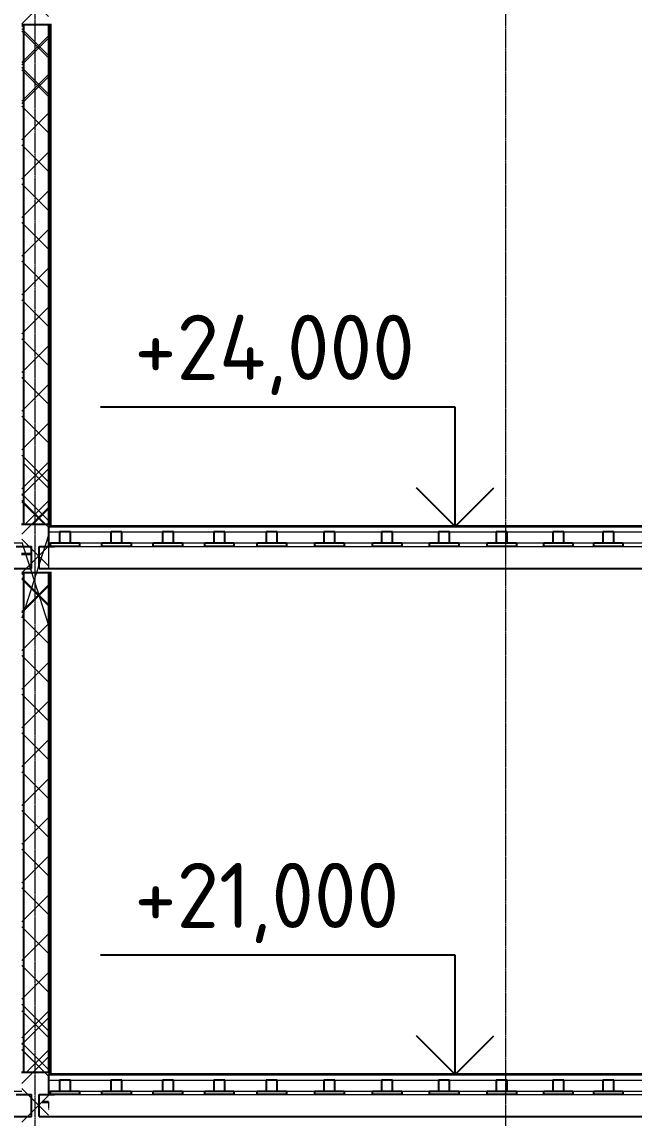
# Model space of a CAD drawing. Header units: inches. Extents: x -2431 to 214825, y 3 to 92804.
# Drawn here: x 168230 to 171580, y 32803 to 38803 of the extents above; entities that cross this region are included whole.
import ezdxf

# ---------------------------------------------------------------- set-up
doc = ezdxf.new("R2010")
doc.units = ezdxf.units.IN
doc.header["$MEASUREMENT"] = 0
doc.linetypes.add('Линия сетки', pattern=[22.225, 12.7, -3.175, 3.175, -3.175])
for name, color, linetype, lineweight in [('A-FLOR', 250, 'Continuous', 9), ('A-WALL', 250, 'Continuous', 9), ('A-WALL-PATT', 250, 'Continuous', 25), ('S-GRID', 250, 'Continuous', 9)]:
    doc.layers.add(name, color=color, linetype=linetype, lineweight=lineweight)
doc.styles.add('Чертеж250', font='', dxfattribs={"height": 250})
doc.styles.get('Чертеж250').set_extended_font_data('GOST type B')

# ---------------------------------------------------------------- blocks, each defined once
blk = doc.blocks.new('1111')
for p, q in [((0, 653.9), (-1940.4, 653.9)), ((0, 0), (0, 653.9)), ((0, 0), (-211.2, 211.2)), ((0, 0), (211.2, 211.2)), ((325.9, 0), (-985.2, 0))]:
    blk.add_line(p, q)

msp = doc.modelspace()

# ---------------------------------------------------------------- hatches: boundary and pattern name
at = {"layer": 'A-WALL-PATT', "lineweight": 9}
h = msp.add_hatch(dxfattribs=at)
h.set_pattern_fill('FP_3', color=256, style=0, pattern_type=2)
h.set_pattern_definition([(45, (164716.28, 28490.75), (-251.447, 251.447), []), (45, (164716.28, 28871.75), (-251.447, 251.447), [])])
h.paths.add_polyline_path([(168376.33062, 36040.74682), (168378.33062, 36040.74682), (168378.33062, 39640.74682), (168376.33062, 39640.74682), (168376.33062, 38494.40709)], flags=0)
h = msp.add_hatch(dxfattribs=at)
h.set_pattern_fill('FP_2', color=256, style=0, pattern_type=2)
h.set_pattern_definition([(45, (164716.28, 28490.75), (-106.066, 106.066), []), (135, (164716.28, 28490.75), (-106.066, -106.066), [])])
h.paths.add_polyline_path([(168376.33062, 39388.99893), (168230.33062, 39388.99893), (168230.33062, 36053.20427), (168376.33062, 36053.20427)])
h = msp.add_hatch(dxfattribs=at)
h.set_pattern_fill('FP_3', color=256, style=0, pattern_type=2)
h.set_pattern_definition([(45, (164716.28, 29090.75), (-251.447, 251.447), []), (45, (164716.28, 29471.75), (-251.447, 251.447), [])])
h.paths.add_polyline_path([(168378.33062, 33040.74682), (168378.33062, 36640.74682), (168376.33062, 36640.74682), (168376.33062, 33040.74682)], flags=0)
h = msp.add_hatch(dxfattribs=at)
h.set_pattern_fill('FP_2', color=256, style=0, pattern_type=2)
h.set_pattern_definition([(45, (164716.28, 29090.75), (-106.066, 106.066), []), (135, (164716.28, 29090.75), (-106.066, -106.066), [])])
h.paths.add_polyline_path([(168376.33062, 36388.99893), (168230.33062, 36388.99893), (168230.33062, 33053.20427), (168376.33062, 33053.20427)])
h = msp.add_hatch(dxfattribs=at)
h.set_pattern_fill('FP_3', color=256, style=0, pattern_type=2)
h.set_pattern_definition([(45, (164716.28, 29690.75), (-251.447, 251.447), []), (45, (164716.28, 30071.75), (-251.447, 251.447), [])])
h.paths.add_polyline_path([(168376.33062, 30040.74682), (168378.33062, 30040.74682), (168378.33062, 33640.74682), (168376.33062, 33640.74682), (168376.33062, 32659.66568)], flags=0)
h = msp.add_hatch(dxfattribs=at)
h.set_pattern_fill('FP_2', color=256, style=0, pattern_type=2)
h.set_pattern_definition([(45, (164716.28, 29690.75), (-106.066, 106.066), []), (135, (164716.28, 29690.75), (-106.066, -106.066), [])])
h.paths.add_polyline_path([(168376.33062, 33388.99893), (168230.33062, 33388.99893), (168230.33062, 30053.20427), (168376.33062, 30053.20427)])
h.paths.add_polyline_path([(168230.33062, 33490.74682), (168282.16107, 33490.74682), (168282.16107, 33530.74682), (168230.33062, 33530.74682)])

# ---------------------------------------------------------------- linework, layer by layer
for p, q in [((168230.33062, 38788.99893), (168378.33062, 38788.99893)), ((170600.94982, 36694.65357), (168660.57431, 36694.65357)), ((170600.94982, 36040.74682), (170600.94982, 36694.65357)), ((168228.33062, 36053.20427), (168378.33062, 36053.20427)), ((168376.33062, 36040.74682), (171386.15309, 36040.74682)), ((168378.33062, 36040.74682), (171386.15309, 36040.74682)), ((168495.90546, 36010.74682), (168435.90546, 36010.74682)), ((168435.90546, 36010.74682), (168435.90546, 35950.74682)), ((168495.90546, 36010.74682), (168435.90546, 36010.74682)), ((168435.90546, 36010.74682), (168435.90546, 35950.74682)), ((168495.90546, 35950.74682), (168495.90546, 36010.74682)), ((168495.90546, 35950.74682), (168495.90546, 36010.74682)), ((168777.54648, 36010.74682), (168717.54648, 36010.74682)), ((168717.54648, 36010.74682), (168717.54648, 35950.74682)), ((168717.54648, 36010.74682), (168717.54648, 35950.74682)), ((168777.54648, 36010.74682), (168717.54648, 36010.74682)), ((168777.54648, 35950.74682), (168777.54648, 36010.74682)), ((168777.54648, 35950.74682), (168777.54648, 36010.74682)), ((169059.18749, 36010.74682), (168999.18749, 36010.74682)), ((168999.18749, 36010.74682), (168999.18749, 35950.74682)), ((169059.18749, 36010.74682), (168999.18749, 36010.74682)), ((168999.18749, 36010.74682), (168999.18749, 35950.74682)), ((169059.18749, 35950.74682), (169059.18749, 36010.74682)), ((169059.18749, 35950.74682), (169059.18749, 36010.74682)), ((169340.82851, 36010.74682), (169280.82851, 36010.74682)), ((169280.82851, 36010.74682), (169280.82851, 35950.74682)), ((169340.82851, 36010.74682), (169280.82851, 36010.74682)), ((169280.82851, 36010.74682), (169280.82851, 35950.74682)), ((169340.82851, 35950.74682), (169340.82851, 36010.74682)), ((169340.82851, 35950.74682), (169340.82851, 36010.74682)), ((169627.41121, 36010.74682), (169567.41121, 36010.74682)), ((169567.41121, 36010.74682), (169567.41121, 35950.74682)), ((169627.41121, 36010.74682), (169567.41121, 36010.74682)), ((169567.41121, 36010.74682), (169567.41121, 35950.74682)), ((169627.41121, 35950.74682), (169627.41121, 36010.74682)), ((169627.41121, 35950.74682), (169627.41121, 36010.74682)), ((169942.91121, 36010.74682), (169882.91121, 36010.74682)), ((169882.91121, 36010.74682), (169882.91121, 35950.74682)), ((169942.91121, 36010.74682), (169882.91121, 36010.74682)), ((169882.91121, 36010.74682), (169882.91121, 35950.74682)), ((169942.91121, 35950.74682), (169942.91121, 36010.74682)), ((169942.91121, 35950.74682), (169942.91121, 36010.74682)), ((170198.41121, 36010.74682), (170198.41121, 35950.74682)), ((170258.41121, 36010.74682), (170198.41121, 36010.74682)), ((170258.41121, 36010.74682), (170198.41121, 36010.74682)), ((170198.41121, 36010.74682), (170198.41121, 35950.74682)), ((170258.41121, 35950.74682), (170258.41121, 36010.74682)), ((170258.41121, 35950.74682), (170258.41121, 36010.74682)), ((170570.39684, 36010.74682), (170510.39684, 36010.74682)), ((170510.39684, 36010.74682), (170510.39684, 35950.74682)), ((170570.39684, 36010.74682), (170510.39684, 36010.74682)), ((170510.39684, 36010.74682), (170510.39684, 35950.74682)), ((170570.39684, 35950.74682), (170570.39684, 36010.74682)), ((170570.39684, 35950.74682), (170570.39684, 36010.74682)), ((170885.89684, 36010.74682), (170825.89684, 36010.74682)), ((170825.89684, 36010.74682), (170825.89684, 35950.74682)), ((170885.89684, 36010.74682), (170825.89684, 36010.74682)), ((170825.89684, 36010.74682), (170825.89684, 35950.74682)), ((170885.89684, 35950.74682), (170885.89684, 36010.74682)), ((170885.89684, 35950.74682), (170885.89684, 36010.74682)), ((171195.51881, 36010.74682), (171135.51881, 36010.74682)), ((171135.51881, 36010.74682), (171135.51881, 35950.74682)), ((171195.51881, 35950.74682), (171195.51881, 36010.74682)), ((171333.69363, 36040.74682), (174359.57652, 36040.74682)), ((171333.69363, 36040.74682), (174359.57652, 36040.74682)), ((171409.32889, 36010.74682), (171409.32889, 35950.74682)), ((171469.32889, 36010.74682), (171409.32889, 36010.74682)), ((171409.32889, 36010.74682), (171409.32889, 35950.74682)), ((171469.32889, 36010.74682), (171409.32889, 36010.74682)), ((171469.32889, 35950.74682), (171469.32889, 36010.74682)), ((171469.32889, 35950.74682), (171469.32889, 36010.74682)), ((168385.90546, 35950.74682), (168545.90546, 35950.74682)), ((168385.90546, 35930.74682), (168385.90546, 35950.74682)), ((168385.90546, 35950.74682), (168545.90546, 35950.74682)), ((168385.90546, 35930.74682), (168385.90546, 35950.74682)), ((168435.90546, 35950.74682), (168495.90546, 35950.74682)), ((168435.90546, 35950.74682), (168495.90546, 35950.74682)), ((168545.90546, 35950.74682), (168545.90546, 35930.74682)), ((168545.90546, 35950.74682), (168545.90546, 35930.74682)), ((168667.54648, 35950.74682), (168827.54648, 35950.74682)), ((168667.54648, 35930.74682), (168667.54648, 35950.74682)), ((168667.54648, 35930.74682), (168667.54648, 35950.74682)), ((168667.54648, 35950.74682), (168827.54648, 35950.74682)), ((168717.54648, 35950.74682), (168777.54648, 35950.74682)), ((168717.54648, 35950.74682), (168777.54648, 35950.74682)), ((168827.54648, 35950.74682), (168827.54648, 35930.74682)), ((168827.54648, 35950.74682), (168827.54648, 35930.74682)), ((168949.18749, 35950.74682), (169109.18749, 35950.74682)), ((168949.18749, 35930.74682), (168949.18749, 35950.74682)), ((168949.18749, 35950.74682), (169109.18749, 35950.74682)), ((168949.18749, 35930.74682), (168949.18749, 35950.74682)), ((168999.18749, 35950.74682), (169059.18749, 35950.74682)), ((168999.18749, 35950.74682), (169059.18749, 35950.74682)), ((169109.18749, 35950.74682), (169109.18749, 35930.74682)), ((169109.18749, 35950.74682), (169109.18749, 35930.74682)), ((169230.82851, 35950.74682), (169390.82851, 35950.74682)), ((169230.82851, 35930.74682), (169230.82851, 35950.74682)), ((169230.82851, 35950.74682), (169390.82851, 35950.74682)), ((169230.82851, 35930.74682), (169230.82851, 35950.74682)), ((169280.82851, 35950.74682), (169340.82851, 35950.74682)), ((169280.82851, 35950.74682), (169340.82851, 35950.74682)), ((169390.82851, 35950.74682), (169390.82851, 35930.74682)), ((169390.82851, 35950.74682), (169390.82851, 35930.74682)), ((169517.41121, 35950.74682), (169677.41121, 35950.74682)), ((169517.41121, 35930.74682), (169517.41121, 35950.74682)), ((169517.41121, 35950.74682), (169677.41121, 35950.74682)), ((169517.41121, 35930.74682), (169517.41121, 35950.74682)), ((169567.41121, 35950.74682), (169627.41121, 35950.74682)), ((169567.41121, 35950.74682), (169627.41121, 35950.74682)), ((169677.41121, 35950.74682), (169677.41121, 35930.74682)), ((169677.41121, 35950.74682), (169677.41121, 35930.74682)), ((169832.91121, 35950.74682), (169992.91121, 35950.74682)), ((169832.91121, 35930.74682), (169832.91121, 35950.74682)), ((169832.91121, 35950.74682), (169992.91121, 35950.74682)), ((169832.91121, 35930.74682), (169832.91121, 35950.74682)), ((169882.91121, 35950.74682), (169942.91121, 35950.74682)), ((169882.91121, 35950.74682), (169942.91121, 35950.74682)), ((169992.91121, 35950.74682), (169992.91121, 35930.74682)), ((169992.91121, 35950.74682), (169992.91121, 35930.74682)), ((170148.41121, 35950.74682), (170308.41121, 35950.74682)), ((170148.41121, 35930.74682), (170148.41121, 35950.74682)), ((170148.41121, 35950.74682), (170308.41121, 35950.74682)), ((170148.41121, 35930.74682), (170148.41121, 35950.74682)), ((170198.41121, 35950.74682), (170258.41121, 35950.74682)), ((170198.41121, 35950.74682), (170258.41121, 35950.74682)), ((170308.41121, 35950.74682), (170308.41121, 35930.74682)), ((170308.41121, 35950.74682), (170308.41121, 35930.74682)), ((170460.39684, 35950.74682), (170620.39684, 35950.74682)), ((170460.39684, 35930.74682), (170460.39684, 35950.74682)), ((170460.39684, 35950.74682), (170620.39684, 35950.74682)), ((170460.39684, 35930.74682), (170460.39684, 35950.74682)), ((170510.39684, 35950.74682), (170570.39684, 35950.74682)), ((170510.39684, 35950.74682), (170570.39684, 35950.74682)), ((170620.39684, 35950.74682), (170620.39684, 35930.74682)), ((170620.39684, 35950.74682), (170620.39684, 35930.74682)), ((170775.89684, 35950.74682), (170935.89684, 35950.74682)), ((170775.89684, 35930.74682), (170775.89684, 35950.74682)), ((170775.89684, 35950.74682), (170935.89684, 35950.74682)), ((170775.89684, 35930.74682), (170775.89684, 35950.74682)), ((170825.89684, 35950.74682), (170885.89684, 35950.74682)), ((170825.89684, 35950.74682), (170885.89684, 35950.74682)), ((170935.89684, 35950.74682), (170935.89684, 35930.74682)), ((170935.89684, 35950.74682), (170935.89684, 35930.74682)), ((171085.51881, 35950.74682), (171245.51881, 35950.74682)), ((171085.51881, 35930.74682), (171085.51881, 35950.74682)), ((171085.51881, 35950.74682), (171245.51881, 35950.74682)), ((171085.51881, 35930.74682), (171085.51881, 35950.74682)), ((171135.51881, 35950.74682), (171195.51881, 35950.74682)), ((171245.51881, 35950.74682), (171245.51881, 35930.74682)), ((171245.51881, 35950.74682), (171245.51881, 35930.74682)), ((171359.32889, 35950.74682), (171519.32889, 35950.74682)), ((171359.32889, 35930.74682), (171359.32889, 35950.74682)), ((171359.32889, 35950.74682), (171519.32889, 35950.74682)), ((171359.32889, 35930.74682), (171359.32889, 35950.74682)), ((171409.32889, 35950.74682), (171469.32889, 35950.74682)), ((171409.32889, 35950.74682), (171469.32889, 35950.74682)), ((171519.32889, 35950.74682), (171519.32889, 35930.74682)), ((171519.32889, 35950.74682), (171519.32889, 35930.74682)), ((168198.40761, 35930.74682), (168282.16107, 35930.74682)), ((168282.16107, 35811.36464), (168282.16107, 35930.74682)), ((168325.23347, 35930.74682), (168408.98692, 35930.74682)), ((168325.23347, 35811.36464), (168325.23347, 35930.74682)), ((168545.90546, 35930.74682), (168385.90546, 35930.74682)), ((168545.90546, 35930.74682), (168385.90546, 35930.74682)), ((168827.54648, 35930.74682), (168667.54648, 35930.74682)), ((168827.54648, 35930.74682), (168667.54648, 35930.74682)), ((169109.18749, 35930.74682), (168949.18749, 35930.74682)), ((169109.18749, 35930.74682), (168949.18749, 35930.74682)), ((169390.82851, 35930.74682), (169230.82851, 35930.74682)), ((169390.82851, 35930.74682), (169230.82851, 35930.74682)), ((169677.41121, 35930.74682), (169517.41121, 35930.74682)), ((169677.41121, 35930.74682), (169517.41121, 35930.74682)), ((169992.91121, 35930.74682), (169832.91121, 35930.74682)), ((169992.91121, 35930.74682), (169832.91121, 35930.74682)), ((170308.41121, 35930.74682), (170148.41121, 35930.74682)), ((170308.41121, 35930.74682), (170148.41121, 35930.74682)), ((170620.39684, 35930.74682), (170460.39684, 35930.74682)), ((170620.39684, 35930.74682), (170460.39684, 35930.74682)), ((170935.89684, 35930.74682), (170775.89684, 35930.74682)), ((170935.89684, 35930.74682), (170775.89684, 35930.74682)), ((171245.51881, 35930.74682), (171085.51881, 35930.74682)), ((171245.51881, 35930.74682), (171085.51881, 35930.74682)), ((171519.32889, 35930.74682), (171359.32889, 35930.74682)), ((171519.32889, 35930.74682), (171359.32889, 35930.74682)), ((165140.63904, 35811.36464), (168282.16107, 35811.36464)), ((168230.33062, 35788.99893), (168378.33062, 35788.99893)), ((168325.23347, 35811.36464), (174439.57652, 35811.36464)), ((170600.94982, 33694.65357), (168660.57431, 33694.65357)), ((170600.94982, 33040.74682), (170600.94982, 33694.65357)), ((168228.33062, 33053.20427), (168378.33062, 33053.20427)), ((168376.33062, 33040.74682), (171386.15309, 33040.74682)), ((168378.33062, 33040.74682), (171386.15309, 33040.74682)), ((168495.90546, 33010.74682), (168435.90546, 33010.74682)), ((168435.90546, 33010.74682), (168435.90546, 32950.74682)), ((168495.90546, 33010.74682), (168435.90546, 33010.74682)), ((168435.90546, 33010.74682), (168435.90546, 32950.74682)), ((168495.90546, 32950.74682), (168495.90546, 33010.74682)), ((168495.90546, 32950.74682), (168495.90546, 33010.74682)), ((168777.54648, 33010.74682), (168717.54648, 33010.74682)), ((168717.54648, 33010.74682), (168717.54648, 32950.74682)), ((168777.54648, 33010.74682), (168717.54648, 33010.74682)), ((168717.54648, 33010.74682), (168717.54648, 32950.74682)), ((168777.54648, 32950.74682), (168777.54648, 33010.74682)), ((168777.54648, 32950.74682), (168777.54648, 33010.74682)), ((169059.18749, 33010.74682), (168999.18749, 33010.74682)), ((168999.18749, 33010.74682), (168999.18749, 32950.74682)), ((169059.18749, 33010.74682), (168999.18749, 33010.74682)), ((168999.18749, 33010.74682), (168999.18749, 32950.74682)), ((169059.18749, 32950.74682), (169059.18749, 33010.74682)), ((169059.18749, 32950.74682), (169059.18749, 33010.74682)), ((169340.82851, 33010.74682), (169280.82851, 33010.74682)), ((169280.82851, 33010.74682), (169280.82851, 32950.74682)), ((169340.82851, 33010.74682), (169280.82851, 33010.74682)), ((169280.82851, 33010.74682), (169280.82851, 32950.74682)), ((169340.82851, 32950.74682), (169340.82851, 33010.74682)), ((169340.82851, 32950.74682), (169340.82851, 33010.74682)), ((169627.41121, 33010.74682), (169567.41121, 33010.74682)), ((169567.41121, 33010.74682), (169567.41121, 32950.74682)), ((169627.41121, 33010.74682), (169567.41121, 33010.74682)), ((169567.41121, 33010.74682), (169567.41121, 32950.74682)), ((169627.41121, 32950.74682), (169627.41121, 33010.74682)), ((169627.41121, 32950.74682), (169627.41121, 33010.74682)), ((169942.91121, 33010.74682), (169882.91121, 33010.74682)), ((169882.91121, 33010.74682), (169882.91121, 32950.74682)), ((169942.91121, 33010.74682), (169882.91121, 33010.74682)), ((169882.91121, 33010.74682), (169882.91121, 32950.74682)), ((169942.91121, 32950.74682), (169942.91121, 33010.74682)), ((169942.91121, 32950.74682), (169942.91121, 33010.74682)), ((170258.41121, 33010.74682), (170198.41121, 33010.74682)), ((170198.41121, 33010.74682), (170198.41121, 32950.74682)), ((170258.41121, 33010.74682), (170198.41121, 33010.74682)), ((170198.41121, 33010.74682), (170198.41121, 32950.74682)), ((170258.41121, 32950.74682), (170258.41121, 33010.74682)), ((170258.41121, 32950.74682), (170258.41121, 33010.74682)), ((170570.39684, 33010.74682), (170510.39684, 33010.74682)), ((170510.39684, 33010.74682), (170510.39684, 32950.74682)), ((170570.39684, 33010.74682), (170510.39684, 33010.74682)), ((170510.39684, 33010.74682), (170510.39684, 32950.74682)), ((170570.39684, 32950.74682), (170570.39684, 33010.74682)), ((170570.39684, 32950.74682), (170570.39684, 33010.74682)), ((170885.89684, 33010.74682), (170825.89684, 33010.74682)), ((170825.89684, 33010.74682), (170825.89684, 32950.74682)), ((170885.89684, 33010.74682), (170825.89684, 33010.74682)), ((170825.89684, 33010.74682), (170825.89684, 32950.74682)), ((170885.89684, 32950.74682), (170885.89684, 33010.74682)), ((170885.89684, 32950.74682), (170885.89684, 33010.74682)), ((171195.51881, 33010.74682), (171135.51881, 33010.74682)), ((171135.51881, 33010.74682), (171135.51881, 32950.74682)), ((171195.51881, 32950.74682), (171195.51881, 33010.74682)), ((171333.69363, 33040.74682), (174359.57652, 33040.74682)), ((171333.69363, 33040.74682), (174359.57652, 33040.74682)), ((171469.32889, 33010.74682), (171409.32889, 33010.74682)), ((171409.32889, 33010.74682), (171409.32889, 32950.74682)), ((171469.32889, 33010.74682), (171409.32889, 33010.74682)), ((171409.32889, 33010.74682), (171409.32889, 32950.74682)), ((171469.32889, 32950.74682), (171469.32889, 33010.74682)), ((171469.32889, 32950.74682), (171469.32889, 33010.74682)), ((168385.90546, 32950.74682), (168545.90546, 32950.74682)), ((168385.90546, 32930.74682), (168385.90546, 32950.74682)), ((168385.90546, 32950.74682), (168545.90546, 32950.74682)), ((168385.90546, 32930.74682), (168385.90546, 32950.74682)), ((168435.90546, 32950.74682), (168495.90546, 32950.74682)), ((168435.90546, 32950.74682), (168495.90546, 32950.74682)), ((168545.90546, 32950.74682), (168545.90546, 32930.74682)), ((168545.90546, 32950.74682), (168545.90546, 32930.74682)), ((168667.54648, 32950.74682), (168827.54648, 32950.74682)), ((168667.54648, 32930.74682), (168667.54648, 32950.74682)), ((168667.54648, 32950.74682), (168827.54648, 32950.74682)), ((168667.54648, 32930.74682), (168667.54648, 32950.74682)), ((168717.54648, 32950.74682), (168777.54648, 32950.74682)), ((168717.54648, 32950.74682), (168777.54648, 32950.74682)), ((168827.54648, 32950.74682), (168827.54648, 32930.74682)), ((168827.54648, 32950.74682), (168827.54648, 32930.74682)), ((168949.18749, 32950.74682), (169109.18749, 32950.74682)), ((168949.18749, 32930.74682), (168949.18749, 32950.74682)), ((168949.18749, 32950.74682), (169109.18749, 32950.74682)), ((168949.18749, 32930.74682), (168949.18749, 32950.74682)), ((168999.18749, 32950.74682), (169059.18749, 32950.74682)), ((168999.18749, 32950.74682), (169059.18749, 32950.74682)), ((169109.18749, 32950.74682), (169109.18749, 32930.74682)), ((169109.18749, 32950.74682), (169109.18749, 32930.74682)), ((169230.82851, 32950.74682), (169390.82851, 32950.74682)), ((169230.82851, 32930.74682), (169230.82851, 32950.74682)), ((169230.82851, 32950.74682), (169390.82851, 32950.74682)), ((169230.82851, 32930.74682), (169230.82851, 32950.74682)), ((169280.82851, 32950.74682), (169340.82851, 32950.74682)), ((169280.82851, 32950.74682), (169340.82851, 32950.74682)), ((169390.82851, 32950.74682), (169390.82851, 32930.74682)), ((169390.82851, 32950.74682), (169390.82851, 32930.74682)), ((169517.41121, 32950.74682), (169677.41121, 32950.74682)), ((169517.41121, 32930.74682), (169517.41121, 32950.74682)), ((169517.41121, 32950.74682), (169677.41121, 32950.74682)), ((169517.41121, 32930.74682), (169517.41121, 32950.74682)), ((169567.41121, 32950.74682), (169627.41121, 32950.74682)), ((169567.41121, 32950.74682), (169627.41121, 32950.74682)), ((169677.41121, 32950.74682), (169677.41121, 32930.74682)), ((169677.41121, 32950.74682), (169677.41121, 32930.74682)), ((169832.91121, 32950.74682), (169992.91121, 32950.74682)), ((169832.91121, 32930.74682), (169832.91121, 32950.74682)), ((169832.91121, 32950.74682), (169992.91121, 32950.74682)), ((169832.91121, 32930.74682), (169832.91121, 32950.74682)), ((169882.91121, 32950.74682), (169942.91121, 32950.74682)), ((169882.91121, 32950.74682), (169942.91121, 32950.74682)), ((169992.91121, 32950.74682), (169992.91121, 32930.74682)), ((169992.91121, 32950.74682), (169992.91121, 32930.74682)), ((170148.41121, 32950.74682), (170308.41121, 32950.74682)), ((170148.41121, 32930.74682), (170148.41121, 32950.74682)), ((170148.41121, 32950.74682), (170308.41121, 32950.74682)), ((170148.41121, 32930.74682), (170148.41121, 32950.74682)), ((170198.41121, 32950.74682), (170258.41121, 32950.74682)), ((170198.41121, 32950.74682), (170258.41121, 32950.74682)), ((170308.41121, 32950.74682), (170308.41121, 32930.74682)), ((170308.41121, 32950.74682), (170308.41121, 32930.74682)), ((170460.39684, 32950.74682), (170620.39684, 32950.74682)), ((170460.39684, 32930.74682), (170460.39684, 32950.74682)), ((170460.39684, 32950.74682), (170620.39684, 32950.74682)), ((170460.39684, 32930.74682), (170460.39684, 32950.74682)), ((170510.39684, 32950.74682), (170570.39684, 32950.74682)), ((170510.39684, 32950.74682), (170570.39684, 32950.74682)), ((170620.39684, 32950.74682), (170620.39684, 32930.74682)), ((170620.39684, 32950.74682), (170620.39684, 32930.74682)), ((170775.89684, 32950.74682), (170935.89684, 32950.74682)), ((170775.89684, 32930.74682), (170775.89684, 32950.74682)), ((170775.89684, 32950.74682), (170935.89684, 32950.74682)), ((170775.89684, 32930.74682), (170775.89684, 32950.74682)), ((170825.89684, 32950.74682), (170885.89684, 32950.74682)), ((170825.89684, 32950.74682), (170885.89684, 32950.74682)), ((170935.89684, 32950.74682), (170935.89684, 32930.74682)), ((170935.89684, 32950.74682), (170935.89684, 32930.74682)), ((171085.51881, 32950.74682), (171245.51881, 32950.74682)), ((171085.51881, 32930.74682), (171085.51881, 32950.74682)), ((171085.51881, 32950.74682), (171245.51881, 32950.74682)), ((171085.51881, 32930.74682), (171085.51881, 32950.74682)), ((171135.51881, 32950.74682), (171195.51881, 32950.74682)), ((171245.51881, 32950.74682), (171245.51881, 32930.74682)), ((171245.51881, 32950.74682), (171245.51881, 32930.74682)), ((171359.32889, 32950.74682), (171519.32889, 32950.74682)), ((171359.32889, 32930.74682), (171359.32889, 32950.74682)), ((171359.32889, 32950.74682), (171519.32889, 32950.74682)), ((171359.32889, 32930.74682), (171359.32889, 32950.74682)), ((171409.32889, 32950.74682), (171469.32889, 32950.74682)), ((171409.32889, 32950.74682), (171469.32889, 32950.74682)), ((171519.32889, 32950.74682), (171519.32889, 32930.74682)), ((171519.32889, 32950.74682), (171519.32889, 32930.74682)), ((168198.40761, 32930.74682), (168282.16107, 32930.74682)), ((168282.16107, 32811.36464), (168282.16107, 32930.74682)), ((168325.23347, 32930.74682), (168408.98692, 32930.74682)), ((168325.23347, 32811.36464), (168325.23347, 32930.74682)), ((168545.90546, 32930.74682), (168385.90546, 32930.74682)), ((168545.90546, 32930.74682), (168385.90546, 32930.74682)), ((168827.54648, 32930.74682), (168667.54648, 32930.74682)), ((168827.54648, 32930.74682), (168667.54648, 32930.74682)), ((169109.18749, 32930.74682), (168949.18749, 32930.74682)), ((169109.18749, 32930.74682), (168949.18749, 32930.74682)), ((169390.82851, 32930.74682), (169230.82851, 32930.74682)), ((169390.82851, 32930.74682), (169230.82851, 32930.74682)), ((169677.41121, 32930.74682), (169517.41121, 32930.74682)), ((169677.41121, 32930.74682), (169517.41121, 32930.74682)), ((169992.91121, 32930.74682), (169832.91121, 32930.74682)), ((169992.91121, 32930.74682), (169832.91121, 32930.74682)), ((170308.41121, 32930.74682), (170148.41121, 32930.74682)), ((170308.41121, 32930.74682), (170148.41121, 32930.74682)), ((170620.39684, 32930.74682), (170460.39684, 32930.74682)), ((170620.39684, 32930.74682), (170460.39684, 32930.74682)), ((170935.89684, 32930.74682), (170775.89684, 32930.74682)), ((170935.89684, 32930.74682), (170775.89684, 32930.74682)), ((171245.51881, 32930.74682), (171085.51881, 32930.74682)), ((171245.51881, 32930.74682), (171085.51881, 32930.74682)), ((171519.32889, 32930.74682), (171359.32889, 32930.74682)), ((171519.32889, 32930.74682), (171359.32889, 32930.74682)), ((165140.63904, 32811.36464), (168282.16107, 32811.36464)), ((168325.23347, 32811.36464), (174439.57652, 32811.36464))]:
    msp.add_line(p, q)
at = {"lineweight": 0}
for p, q in [((168378.33062, 36010.74682), (171386.15309, 36010.74682)), ((168378.33062, 36010.74682), (171386.15309, 36010.74682)), ((171333.69363, 36010.74682), (174359.57652, 36010.74682)), ((171333.69363, 36010.74682), (174359.57652, 36010.74682)), ((165202.44773, 35950.74682), (168230.33062, 35950.74682)), ((168378.33062, 35950.74682), (171388.15309, 35950.74682)), ((168378.33062, 35950.74682), (171388.15309, 35950.74682)), ((171333.69363, 35950.74682), (174361.57652, 35950.74682)), ((171333.69363, 35950.74682), (174361.57652, 35950.74682)), ((168378.33062, 35930.74682), (171386.15309, 35930.74682)), ((168378.33062, 35930.74682), (171386.15309, 35930.74682)), ((171333.69363, 35930.74682), (174359.57652, 35930.74682)), ((171333.69363, 35930.74682), (174359.57652, 35930.74682)), ((168378.33062, 33010.74682), (171386.15309, 33010.74682)), ((168378.33062, 33010.74682), (171386.15309, 33010.74682)), ((171333.69363, 33010.74682), (174359.57652, 33010.74682)), ((171333.69363, 33010.74682), (174359.57652, 33010.74682)), ((165202.44773, 32950.74682), (168230.33062, 32950.74682)), ((168378.33062, 32950.74682), (171388.15309, 32950.74682)), ((168378.33062, 32950.74682), (171388.15309, 32950.74682)), ((171333.69363, 32950.74682), (174361.57652, 32950.74682)), ((171333.69363, 32950.74682), (174361.57652, 32950.74682)), ((168378.33062, 32930.74682), (171386.15309, 32930.74682)), ((168378.33062, 32930.74682), (171386.15309, 32930.74682)), ((171333.69363, 32930.74682), (174359.57652, 32930.74682)), ((171333.69363, 32930.74682), (174359.57652, 32930.74682))]:
    msp.add_line(p, q, dxfattribs=at)
at = {"const_width": 10}
for points in [[(168387.88311, 36053.03327), (168239.88311, 36053.03327), (168239.88311, 38788.82794), (168387.88311, 38788.82794), (168387.88311, 36053.03327)], [(168387.88311, 33053.03327), (168239.88311, 33053.03327), (168239.88311, 35788.82794), (168387.88311, 35788.82794), (168387.88311, 33053.03327)]]:
    msp.add_lwpolyline(points, dxfattribs=at)
at = {"layer": 'A-FLOR', "lineweight": 35}
for p, q in [((174449.57652, 36040.74682), (168376.33062, 36040.74682)), ((168228.33062, 35890.74682), (168282.16107, 35890.74682)), ((174449.57652, 33040.74682), (168376.33062, 33040.74682)), ((168340.90262, 32890.74682), (168376.33062, 32890.74682))]:
    msp.add_line(p, q, dxfattribs=at)
at = {"layer": 'A-WALL'}
for p, q in [((168376.33062, 38788.99893), (168376.33062, 36052.05642)), ((168376.33062, 38788.99893), (168376.33062, 36052.05642)), ((168376.33062, 38788.99893), (168376.33062, 36052.05642)), ((168376.33062, 38788.99893), (168376.33062, 36053.20427)), ((168376.33062, 38788.99893), (168376.33062, 36052.05642)), ((168376.33062, 38788.99893), (168376.33062, 36940.74682)), ((168376.33062, 36040.74682), (168376.33062, 35811.36464)), ((168376.33062, 36040.74682), (168376.33062, 35811.36464)), ((168376.33062, 36040.74682), (168376.33062, 35930.74682)), ((168376.33062, 35788.99893), (168376.33062, 33053.20427)), ((168376.33062, 35788.99893), (168376.33062, 33053.20427)), ((168376.33062, 35788.99893), (168376.33062, 33053.20427)), ((168376.33062, 35788.99893), (168376.33062, 33053.20427)), ((168376.33062, 35788.99893), (168376.33062, 33053.20427)), ((168376.33062, 35788.99893), (168376.33062, 33940.74682)), ((168376.33062, 33040.74682), (168376.33062, 32930.74682)), ((168376.33062, 33040.74682), (168376.33062, 32930.74682)), ((168376.33062, 33040.74682), (168376.33062, 32930.74682)), ((168376.33062, 33040.74682), (168376.33062, 32930.74682)), ((168376.33062, 33040.74682), (168376.33062, 32930.74682)), ((168376.33062, 33040.74682), (168376.33062, 32930.74682)), ((168376.33062, 32890.74682), (168376.33062, 32855.31882)), ((168376.33062, 32890.74682), (168376.33062, 32855.31882)), ((168376.33062, 32890.74682), (168376.33062, 32855.31882)), ((168376.33062, 32890.74682), (168376.33062, 32855.31882)), ((168376.33062, 32890.74682), (168376.33062, 32855.31882))]:
    msp.add_line(p, q, dxfattribs=at)
at = {"layer": 'A-WALL', "lineweight": 25}
for p, q in [((168378.33062, 36053.20427), (168378.33062, 38788.99893)), ((168378.33062, 36053.20427), (168378.33062, 38788.99893)), ((168378.33062, 36053.20427), (168378.33062, 38788.99893)), ((168378.33062, 36053.20427), (168378.33062, 38788.99893)), ((168378.33062, 36053.20427), (168378.33062, 38788.99893)), ((168378.33062, 36940.74682), (168378.33062, 38788.99893)), ((168378.33062, 36040.74682), (168376.33062, 36040.74682)), ((168378.33062, 35930.74682), (168378.33062, 36040.74682)), ((168378.33062, 35930.74682), (168378.33062, 36040.74682)), ((168378.33062, 35930.74682), (168378.33062, 36040.74682)), ((168378.33062, 35930.74682), (168378.33062, 36040.74682)), ((168378.33062, 35930.74682), (168378.33062, 36040.74682)), ((168378.33062, 35930.74682), (168378.33062, 36040.74682)), ((168378.33062, 33053.20427), (168378.33062, 35788.99893)), ((168378.33062, 33053.20427), (168378.33062, 35788.99893)), ((168378.33062, 33053.20427), (168378.33062, 35788.99893)), ((168378.33062, 33053.20427), (168378.33062, 35788.99893)), ((168378.33062, 33053.20427), (168378.33062, 35788.99893)), ((168378.33062, 33940.74682), (168378.33062, 35788.99893)), ((168378.33062, 33040.74682), (168376.33062, 33040.74682)), ((168378.33062, 32930.74682), (168378.33062, 33040.74682)), ((168378.33062, 32930.74682), (168378.33062, 33040.74682)), ((168378.33062, 32930.74682), (168378.33062, 33040.74682)), ((168378.33062, 32930.74682), (168378.33062, 33040.74682)), ((168378.33062, 32930.74682), (168378.33062, 33040.74682)), ((168378.33062, 32930.74682), (168378.33062, 33040.74682))]:
    msp.add_line(p, q, dxfattribs=at)
at = {"layer": 'A-WALL-PATT', "linetype": 'Continuous', "lineweight": 9}
for p, q in [((168230.33062, 38779.46055), (168239.86901, 38788.99893)), ((168376.33062, 38605.71928), (168230.33062, 38751.71928)), ((168230.33062, 38567.32852), (168376.33062, 38713.32852)), ((168376.33062, 38726.33928), (168378.33062, 38728.33928)), ((168376.33062, 38604.44494), (168378.33062, 38606.44494)), ((168376.33062, 38393.58724), (168230.33062, 38539.58724)), ((168230.33062, 38355.19648), (168376.33062, 38501.19648)), ((168353.1097, 36053.20427), (168230.33062, 36175.98335)), ((168291.94231, 36053.20427), (168376.33062, 36137.59258)), ((168376.33062, 35993.58724), (168230.33062, 35539.58724)), ((168230.33062, 35955.19648), (168376.33062, 35501.19648)), ((168230.33062, 35779.46055), (168239.86901, 35788.99893)), ((168376.33062, 35605.71928), (168230.33062, 35751.71928)), ((168230.33062, 35567.32852), (168376.33062, 35713.32852)), ((168376.33062, 35726.33928), (168378.33062, 35728.33928)), ((168376.33062, 35604.44494), (168378.33062, 35606.44494)), ((168353.1097, 33053.20427), (168230.33062, 33175.98335)), ((168291.94231, 33053.20427), (168376.33062, 33137.59258))]:
    msp.add_line(p, q, dxfattribs=at)
at = {"layer": 'S-GRID', "linetype": 'Линия сетки', "ltscale": 0.5}
for p, q in [((168303.33062, 6449.36577), (168303.33062, 42486.79996)), ((170877.44773, 42486.79996), (170877.44773, 6427.63125))]:
    msp.add_line(p, q, dxfattribs=at)

# ---------------------------------------------------------------- block references
for p in [(170600.94982, 36040.74682), (170600.94982, 36040.74682), (170600.94982, 33040.74682), (170600.94982, 33040.74682)]:
    msp.add_blockref('1111', p)

# ---------------------------------------------------------------- texts
at = {"style": 'Чертеж250'}
for s, p in [('+24,000', (168845.23356, 36843.10917)), ('+21,000', (168845.23356, 33843.10917))]:
    msp.add_text(s, height=356.591914, dxfattribs=at).set_placement(p)

doc.saveas('drawing.dxf')
